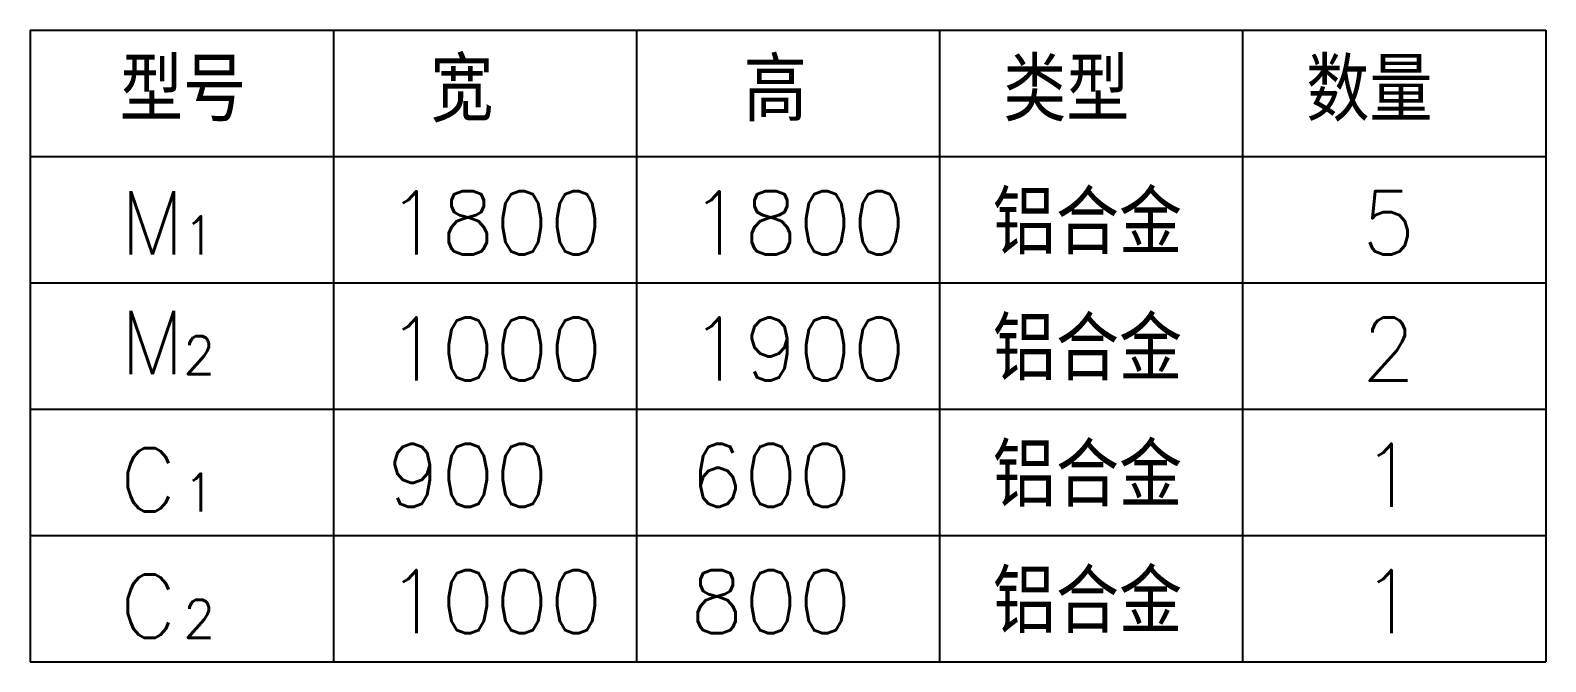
# Model space of a CAD drawing. Extents: x 249174 to 363784, y -3149 to 82603.
# Drawn here: x 347480 to 359480, y 15283 to 20283 of the extents above; entities that cross this region are included whole.
import ezdxf

# ---------------------------------------------------------------- set-up
doc = ezdxf.new("R2010")
doc.units = 0
doc.header["$LTSCALE"] = 1000
doc.header["$MEASUREMENT"] = 0
doc.layers.add('字样', color=2, linetype='CONTINUOUS')
doc.styles.add('HZ', font='txt', dxfattribs={"bigfont": 'hztxt'})

msp = doc.modelspace()

# ---------------------------------------------------------------- linework, layer by layer
at = {"layer": '字样', "linetype": 'BYBLOCK'}
for p, q in [((347480.4, 20283.1), (347480.4, 15283.1)), ((347480.4, 20283.1), (359480.4, 20283.1)), ((349880.4, 20283.1), (349880.4, 15283.1)), ((352280.4, 20283.1), (352280.4, 15283.1)), ((354680.4, 20283.1), (354680.4, 15283.1)), ((357080.4, 20283.1), (357080.4, 15283.1)), ((359480.4, 20283.1), (359480.4, 15283.1)), ((347480.4, 19283.1), (359480.4, 19283.1)), ((347480.4, 18283.1), (359480.4, 18283.1)), ((347480.4, 17283.1), (359480.4, 17283.1)), ((347480.4, 16283.1), (359480.4, 16283.1)), ((347480.4, 15283.1), (359480.4, 15283.1))]:
    msp.add_line(p, q, dxfattribs=at)

# ---------------------------------------------------------------- texts
at = {"layer": '字样', "linetype": 'BYBLOCK', "style": 'HZ'}
for s, height, p in [('型号', 500, (348189.6, 19561.7)), ('宽', 500, (350647.9, 19561.7)), ('高', 500, (353130, 19561.7)), ('类型', 500, (355184.5, 19561.7)), ('数量', 500, (357584.5, 19561.7)), ('M', 500, (348189.6, 18508.8)), ('1800', 500, (350301.6, 18508.8)), ('1800', 500, (352701.6, 18508.8)), ('铝合金', 500, (355101.6, 18508.8)), ('5', 500, (358022.8, 18508.8)), ('1', 300, (348689.6, 18508.8)), ('M', 500, (348189.6, 17561.1)), ('1000', 500, (350301.6, 17508.8)), ('1900', 500, (352701.6, 17508.8)), ('铝合金', 500, (355101.6, 17508.8)), ('2', 500, (358022.8, 17508.8)), ('2', 300, (348689.6, 17561.1)), ('铝合金', 500, (355101.6, 16508.8)), ('C', 500, (348189.6, 16473.1)), ('900', 500, (350301.6, 16508.8)), ('600', 500, (352701.6, 16508.8)), ('1', 500, (358022.8, 16508.8)), ('1', 300, (348689.6, 16473.1)), ('C', 500, (348189.6, 15473.1)), ('1000', 500, (350301.6, 15508.8)), ('800', 500, (352701.6, 15508.8)), ('铝合金', 500, (355101.6, 15508.8)), ('1', 500, (358022.8, 15508.8)), ('2', 300, (348689.6, 15473.1))]:
    msp.add_text(s, height=height, dxfattribs=at).set_placement(p)

doc.saveas('drawing.dxf')
